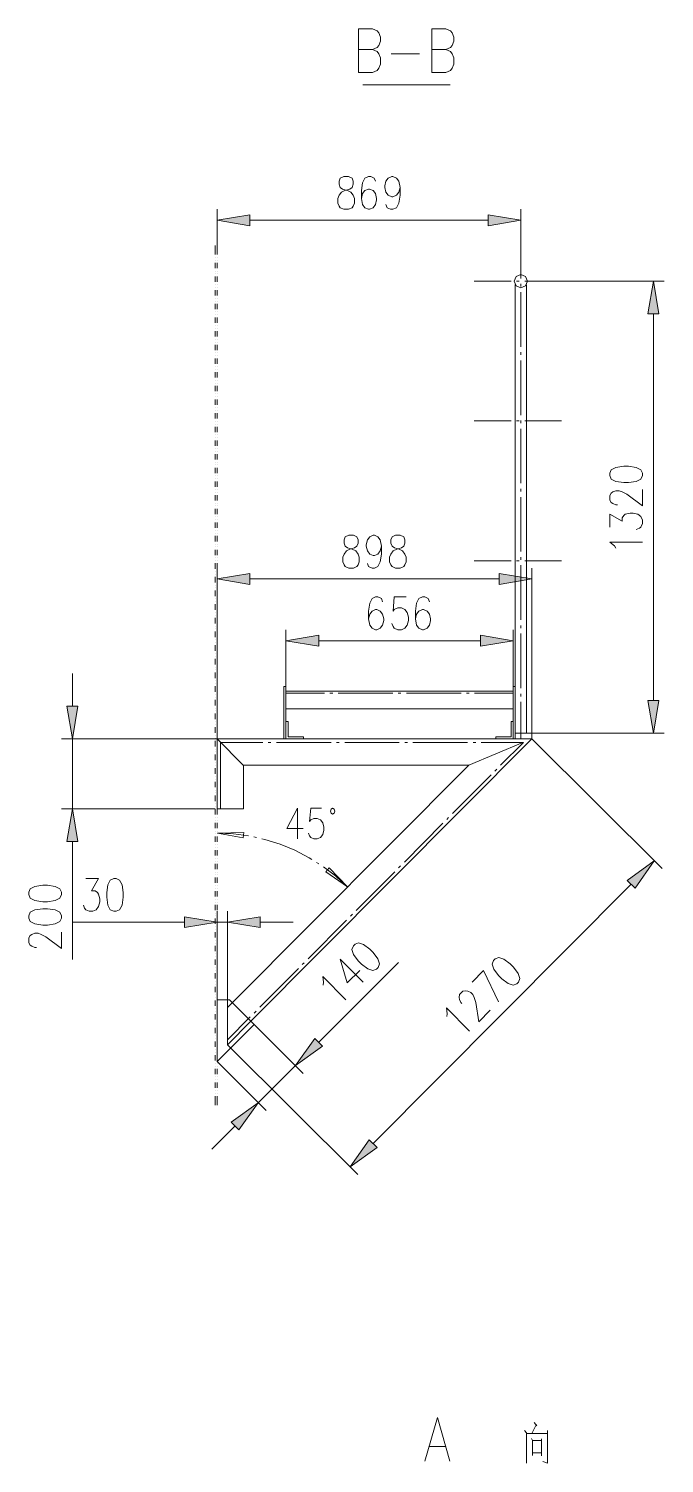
# Model space of a CAD drawing. Header units: millimetres. Extents: x 0 to 829, y 0 to 586.
# Drawn here: x 382 to 439.4, y 290.3 to 419.7 of the extents above; entities that cross this region are included whole.
import ezdxf

# ---------------------------------------------------------------- set-up
doc = ezdxf.new("R2010")
doc.units = ezdxf.units.MM

msp = doc.modelspace()

# ---------------------------------------------------------------- hatches: boundary and pattern name
h = msp.add_hatch(color=0)
h.dxf.hatch_style = 2
h.paths.add_polyline_path([(401.98675, 402.925139), (399.026944, 402.43125), (401.98675, 401.937361)])
h = msp.add_hatch(color=0)
h.dxf.hatch_style = 2
h.paths.add_polyline_path([(423.485028, 402.925139), (426.444833, 402.43125), (423.485028, 401.937361)])
h = msp.add_hatch(color=0)
h.dxf.hatch_style = 2
h.paths.add_polyline_path([(437.917167, 393.978694), (438.407528, 396.9385), (438.901417, 393.978694)])
h = msp.add_hatch(color=0)
h.dxf.hatch_style = 2
h.paths.add_polyline_path([(401.983222, 370.55425), (399.026944, 370.060361), (401.983222, 369.566472)])
h = msp.add_hatch(color=0)
h.dxf.hatch_style = 2
h.paths.add_polyline_path([(424.472806, 370.55425), (427.429083, 370.060361), (424.472806, 369.566472)])
h = msp.add_hatch(color=0)
h.dxf.hatch_style = 2
h.paths.add_polyline_path([(408.202694, 364.987417), (405.242889, 364.493528), (408.202694, 363.999639)])
h = msp.add_hatch(color=0)
h.dxf.hatch_style = 2
h.paths.add_polyline_path([(422.793583, 364.987417), (425.749861, 364.493528), (422.793583, 363.999639)])
h = msp.add_hatch(color=0)
h.dxf.hatch_style = 2
h.paths.add_polyline_path([(385.466167, 358.588028), (385.960056, 355.63175), (386.453944, 358.588028)])
h = msp.add_hatch(color=0)
h.dxf.hatch_style = 2
h.paths.add_polyline_path([(437.917167, 359.103083), (438.407528, 356.143278), (438.901417, 359.103083)])
h = msp.add_hatch(color=0)
h.dxf.hatch_style = 2
h.paths.add_polyline_path([(385.466167, 346.367806), (385.960056, 349.327611), (386.453944, 346.367806)])
h = msp.add_hatch(color=0)
h.dxf.hatch_style = 2
h.paths.add_polyline_path([(436.0545, 342.871778), (438.492194, 344.621556), (436.753, 342.176806)])
h = msp.add_hatch(color=0)
h.dxf.hatch_style = 2
h.paths.add_polyline_path([(396.070667, 339.590944), (399.026944, 339.097056), (396.070667, 338.603167)])
h = msp.add_hatch(color=0)
h.dxf.hatch_style = 2
h.paths.add_polyline_path([(402.925139, 339.590944), (399.965333, 339.097056), (402.925139, 338.603167)])
h = msp.add_hatch(color=0)
h.dxf.hatch_style = 2
h.paths.add_polyline_path([(407.839333, 328.594861), (406.093083, 326.157167), (408.534306, 327.899889)])
h = msp.add_hatch(color=0)
h.dxf.hatch_style = 2
h.paths.add_polyline_path([(400.304, 321.066583), (402.741694, 322.809306), (400.998972, 320.368083)])
h = msp.add_hatch(color=0)
h.dxf.hatch_style = 2
h.paths.add_polyline_path([(412.764111, 319.475556), (411.028444, 317.034333), (413.462611, 318.780583)])

# ---------------------------------------------------------------- linework, layer by layer
at = {"color": 0, "lineweight": 0}
for points in [[(411.793972, 415.76625), (411.793972, 419.710306), (413.060444, 419.710306), (413.483778, 419.523333), (413.624889, 419.332833), (413.766, 418.958889), (413.766, 418.581417), (413.624889, 418.207472), (413.483778, 418.0205), (413.060444, 417.833528)], [(418.412083, 415.76625), (418.412083, 419.710306), (419.678556, 419.710306), (420.101889, 419.523333), (420.243, 419.332833), (420.384111, 418.958889), (420.384111, 418.581417), (420.243, 418.207472), (420.101889, 418.0205), (419.678556, 417.833528)], [(411.793972, 417.833528), (413.060444, 417.833528), (413.483778, 417.643028), (413.624889, 417.456056), (413.766, 417.082111), (413.766, 416.517667), (413.624889, 416.140194), (413.483778, 415.953222), (413.060444, 415.76625), (411.793972, 415.76625)], [(414.75025, 417.456056), (417.286722, 417.456056)], [(418.412083, 417.833528), (419.678556, 417.833528), (420.101889, 417.643028), (420.243, 417.456056), (420.384111, 417.082111), (420.384111, 416.517667), (420.243, 416.140194), (420.101889, 415.953222), (419.678556, 415.76625), (418.412083, 415.76625)], [(420.077194, 414.644417), (412.189083, 414.644417)], [(413.317972, 405.951972), (413.212139, 406.234194), (412.894639, 406.375306), (412.682972, 406.375306), (412.365472, 406.234194), (412.153806, 405.810861), (412.047972, 405.105306), (412.047972, 404.403278), (412.153806, 403.838833), (412.365472, 403.556611), (412.682972, 403.4155), (412.788806, 403.4155), (413.106306, 403.556611), (413.317972, 403.838833), (413.423806, 404.262167), (413.423806, 404.403278), (413.317972, 404.826611), (413.106306, 405.105306), (412.788806, 405.246417), (412.682972, 405.246417), (412.365472, 405.105306), (412.153806, 404.826611), (412.047972, 404.403278)], [(415.536944, 405.387528), (415.431111, 404.967722), (415.219444, 404.6855), (414.901944, 404.544389), (414.796111, 404.544389), (414.478611, 404.6855), (414.266944, 404.967722), (414.161111, 405.387528), (414.161111, 405.528639), (414.266944, 405.951972), (414.478611, 406.234194), (414.796111, 406.375306), (414.901944, 406.375306), (415.219444, 406.234194), (415.431111, 405.951972), (415.536944, 405.387528), (415.536944, 404.6855), (415.431111, 403.979944), (415.219444, 403.556611), (414.901944, 403.4155), (414.690278, 403.4155), (414.372778, 403.556611), (414.266944, 403.838833)], [(399.026944, 400.141722), (399.026944, 403.4155)], [(426.444833, 397.534694), (426.444833, 403.4155)], [(423.485028, 402.43125), (401.98675, 402.43125)], [(398.839972, 400.141722), (398.839972, 399.326806)], [(399.026944, 400.141722), (399.026944, 399.326806)], [(426.444833, 400.519194), (426.444833, 397.178389)], [(398.839972, 399.079861), (398.857611, 399.079861)], [(398.839972, 398.832917), (398.857611, 398.832917)], [(399.026944, 399.079861), (399.044583, 399.079861)], [(399.026944, 398.832917), (399.044583, 398.832917)], [(398.839972, 398.585972), (398.839972, 398.095611)], [(398.839972, 397.848667), (398.857611, 397.848667)], [(398.839972, 397.601722), (398.857611, 397.601722)], [(399.026944, 398.585972), (399.026944, 398.095611)], [(399.026944, 397.848667), (399.044583, 397.848667)], [(399.026944, 397.601722), (399.044583, 397.601722)], [(398.839972, 397.354778), (398.839972, 396.860889)], [(398.839972, 396.613944), (398.857611, 396.613944)], [(398.839972, 396.370528), (398.857611, 396.370528)], [(398.839972, 396.123583), (398.839972, 395.629694)], [(399.026944, 397.354778), (399.026944, 396.860889)], [(399.026944, 396.613944), (399.044583, 396.613944)], [(399.026944, 396.370528), (399.044583, 396.370528)], [(399.026944, 396.123583), (399.026944, 395.629694)], [(422.239722, 396.9385), (425.562889, 396.9385)], [(425.940361, 396.621), (425.940361, 355.63175)], [(426.056778, 396.9385), (426.300194, 396.9385)], [(426.444833, 396.6845), (426.444833, 396.437556)], [(426.794083, 396.9385), (430.11725, 396.9385)], [(426.949306, 396.599833), (426.949306, 356.143278)], [(427.048083, 396.9385), (439.395306, 396.9385)], [(398.839972, 395.38275), (398.857611, 395.38275)], [(398.839972, 395.135806), (398.857611, 395.135806)], [(398.839972, 394.888861), (398.839972, 394.3985)], [(399.026944, 395.38275), (399.044583, 395.38275)], [(399.026944, 395.135806), (399.044583, 395.135806)], [(399.026944, 394.888861), (399.026944, 394.3985)], [(426.444833, 395.943667), (426.444833, 391.015361)], [(398.839972, 394.151556), (398.857611, 394.151556)], [(398.839972, 393.904611), (398.857611, 393.904611)], [(398.839972, 393.657667), (398.839972, 393.163778)], [(399.026944, 394.151556), (399.044583, 394.151556)], [(399.026944, 393.904611), (399.044583, 393.904611)], [(399.026944, 393.657667), (399.026944, 393.163778)], [(438.407528, 393.978694), (438.407528, 359.103083)], [(398.839972, 392.916833), (398.857611, 392.916833)], [(398.839972, 392.673417), (398.857611, 392.673417)], [(398.839972, 392.426472), (398.839972, 391.932583)], [(399.026944, 392.916833), (399.044583, 392.916833)], [(399.026944, 392.673417), (399.044583, 392.673417)], [(399.026944, 392.426472), (399.026944, 391.932583)], [(398.839972, 391.685639), (398.857611, 391.685639)], [(398.839972, 391.438694), (398.857611, 391.438694)], [(398.839972, 391.19175), (398.839972, 390.701389)], [(399.026944, 391.685639), (399.044583, 391.685639)], [(399.026944, 391.438694), (399.044583, 391.438694)], [(399.026944, 391.19175), (399.026944, 390.701389)], [(398.839972, 390.454444), (398.857611, 390.454444)], [(398.839972, 390.2075), (398.857611, 390.2075)], [(398.839972, 389.960556), (398.839972, 389.466667)], [(399.026944, 390.454444), (399.044583, 390.454444)], [(399.026944, 390.2075), (399.044583, 390.2075)], [(399.026944, 389.960556), (399.026944, 389.466667)], [(426.444833, 390.521472), (426.444833, 390.278056)], [(426.444833, 389.784167), (426.444833, 384.852333)], [(398.839972, 389.219722), (398.857611, 389.219722)], [(398.839972, 388.976306), (398.857611, 388.976306)], [(398.839972, 388.729361), (398.839972, 388.235472)], [(399.026944, 389.219722), (399.044583, 389.219722)], [(399.026944, 388.976306), (399.044583, 388.976306)], [(399.026944, 388.729361), (399.026944, 388.235472)], [(398.839972, 387.988528), (398.857611, 387.988528)], [(398.839972, 387.741583), (398.857611, 387.741583)], [(398.839972, 387.494639), (398.839972, 387.004278)], [(399.026944, 387.988528), (399.044583, 387.988528)], [(399.026944, 387.741583), (399.044583, 387.741583)], [(399.026944, 387.494639), (399.026944, 387.004278)], [(398.839972, 386.757333), (398.857611, 386.757333)], [(398.839972, 386.510389), (398.857611, 386.510389)], [(398.839972, 386.263444), (398.839972, 385.769556)], [(399.026944, 386.757333), (399.044583, 386.757333)], [(399.026944, 386.510389), (399.044583, 386.510389)], [(399.026944, 386.263444), (399.026944, 385.769556)], [(398.839972, 385.522611), (398.857611, 385.522611)], [(398.839972, 385.275667), (398.857611, 385.275667)], [(398.839972, 385.03225), (398.839972, 384.538361)], [(399.026944, 385.522611), (399.044583, 385.522611)], [(399.026944, 385.275667), (399.044583, 385.275667)], [(399.026944, 385.03225), (399.026944, 384.538361)], [(398.839972, 384.291417), (398.857611, 384.291417)], [(398.839972, 384.044472), (398.857611, 384.044472)], [(398.839972, 383.797528), (398.839972, 383.307167)], [(399.026944, 384.291417), (399.044583, 384.291417)], [(399.026944, 384.044472), (399.044583, 384.044472)], [(399.026944, 383.797528), (399.026944, 383.307167)], [(422.239722, 384.316111), (425.562889, 384.316111)], [(426.056778, 384.316111), (426.300194, 384.316111)], [(426.444833, 384.361972), (426.444833, 384.115028)], [(426.444833, 383.621139), (426.444833, 378.692833)], [(426.794083, 384.316111), (430.11725, 384.316111)], [(398.839972, 383.060222), (398.857611, 383.060222)], [(398.839972, 382.813278), (398.857611, 382.813278)], [(398.839972, 382.566333), (398.839972, 382.072444)], [(399.026944, 383.060222), (399.044583, 383.060222)], [(399.026944, 382.813278), (399.044583, 382.813278)], [(399.026944, 382.566333), (399.026944, 382.072444)], [(398.839972, 381.8255), (398.857611, 381.8255)], [(398.839972, 381.578556), (398.857611, 381.578556)], [(398.839972, 381.335139), (398.839972, 380.84125)], [(398.839972, 380.594306), (398.857611, 380.594306)], [(399.026944, 381.8255), (399.044583, 381.8255)], [(399.026944, 381.578556), (399.044583, 381.578556)], [(399.026944, 381.335139), (399.026944, 380.84125)], [(399.026944, 380.594306), (399.044583, 380.594306)], [(398.839972, 380.347361), (398.857611, 380.347361)], [(398.839972, 380.100417), (398.839972, 379.610056)], [(398.839972, 379.363111), (398.857611, 379.363111)], [(399.026944, 380.347361), (399.044583, 380.347361)], [(399.026944, 380.100417), (399.026944, 379.610056)], [(399.026944, 379.363111), (399.044583, 379.363111)], [(398.839972, 379.116167), (398.857611, 379.116167)], [(398.839972, 378.869222), (398.839972, 378.375333)], [(398.839972, 378.128389), (398.857611, 378.128389)], [(399.026944, 379.116167), (399.044583, 379.116167)], [(399.026944, 378.869222), (399.026944, 378.375333)], [(399.026944, 378.128389), (399.044583, 378.128389)], [(426.444833, 378.198944), (426.444833, 377.952)], [(435.169028, 376.752556), (435.027917, 376.752556), (434.745694, 376.858389), (434.608111, 376.964222), (434.467, 377.175889), (434.467, 377.595694), (434.608111, 377.807361), (434.745694, 377.913194), (435.027917, 378.019028), (435.310139, 378.019028), (435.592361, 377.913194), (436.015694, 377.701528), (437.423278, 376.646722), (437.423278, 378.124861)], [(398.839972, 377.881444), (398.857611, 377.881444)], [(398.839972, 377.638028), (398.839972, 377.144139)], [(398.839972, 376.897194), (398.857611, 376.897194)], [(399.026944, 377.881444), (399.044583, 377.881444)], [(399.026944, 377.638028), (399.026944, 377.144139)], [(399.026944, 376.897194), (399.044583, 376.897194)], [(426.444833, 377.458111), (426.444833, 372.529806)], [(398.839972, 376.65025), (398.857611, 376.65025)], [(398.839972, 376.403306), (398.839972, 375.912944)], [(398.839972, 375.666), (398.857611, 375.666)], [(398.839972, 375.419056), (398.857611, 375.419056)], [(399.026944, 376.65025), (399.044583, 376.65025)], [(399.026944, 376.403306), (399.026944, 375.912944)], [(399.026944, 375.666), (399.044583, 375.666)], [(399.026944, 375.419056), (399.044583, 375.419056)], [(434.467, 374.74525), (434.467, 375.905889), (435.592361, 375.274417), (435.592361, 375.588389), (435.733472, 375.800056), (435.874583, 375.905889), (436.297917, 376.011722), (436.576611, 376.011722), (436.999944, 375.905889), (437.282167, 375.694222), (437.423278, 375.38025), (437.423278, 375.06275), (437.282167, 374.74525), (437.141056, 374.639417), (436.858833, 374.533583)], [(398.839972, 375.172111), (398.839972, 374.678222)], [(398.839972, 374.431278), (398.857611, 374.431278)], [(398.839972, 374.184333), (398.857611, 374.184333)], [(399.026944, 375.172111), (399.026944, 374.678222)], [(399.026944, 374.431278), (399.044583, 374.431278)], [(399.026944, 374.184333), (399.044583, 374.184333)], [(398.839972, 373.940917), (398.839972, 373.447028)], [(398.839972, 373.200083), (398.857611, 373.200083)], [(398.839972, 372.953139), (398.857611, 372.953139)], [(399.026944, 373.940917), (399.026944, 373.447028)], [(399.026944, 373.200083), (399.044583, 373.200083)], [(399.026944, 372.953139), (399.044583, 372.953139)], [(413.86125, 373.020167), (413.755417, 372.596833), (413.54375, 372.314611), (413.229778, 372.1735), (413.123944, 372.1735), (412.806444, 372.314611), (412.594778, 372.596833), (412.488944, 373.020167), (412.488944, 373.15775), (412.594778, 373.581083), (412.806444, 373.863306), (413.123944, 374.004417), (413.229778, 374.004417), (413.54375, 373.863306), (413.755417, 373.581083), (413.86125, 373.020167), (413.86125, 372.314611), (413.755417, 371.609056), (413.54375, 371.18925), (413.229778, 371.048139), (413.018111, 371.048139), (412.700611, 371.18925), (412.594778, 371.467944)], [(435.027917, 372.843778), (434.886806, 373.055444), (434.467, 373.372944), (437.423278, 373.372944)], [(398.839972, 372.706194), (398.839972, 372.215833)], [(398.839972, 371.968889), (398.857611, 371.968889)], [(398.839972, 371.721944), (398.857611, 371.721944)], [(399.026944, 372.706194), (399.026944, 372.215833)], [(399.026944, 371.968889), (399.044583, 371.968889)], [(399.026944, 371.721944), (399.044583, 371.721944)], [(422.239722, 371.69725), (425.562889, 371.69725)], [(426.056778, 371.69725), (426.300194, 371.69725)], [(426.444833, 372.035917), (426.444833, 371.788972)], [(426.794083, 371.69725), (430.11725, 371.69725)], [(398.839972, 371.475), (398.839972, 370.981111)], [(398.839972, 370.734167), (398.857611, 370.734167)], [(398.839972, 370.487222), (398.857611, 370.487222)], [(398.839972, 370.243806), (398.839972, 369.749917)], [(399.026944, 371.475), (399.026944, 370.981111)], [(399.026944, 355.63175), (399.026944, 371.048139)], [(399.026944, 370.734167), (399.044583, 370.734167)], [(399.026944, 370.487222), (399.044583, 370.487222)], [(399.026944, 370.243806), (399.026944, 369.749917)], [(426.444833, 371.298611), (426.444833, 366.366778)], [(427.429083, 355.63175), (427.429083, 371.048139)], [(398.839972, 369.502972), (398.857611, 369.502972)], [(398.839972, 369.256028), (398.857611, 369.256028)], [(398.839972, 369.009083), (398.839972, 368.515194)], [(399.026944, 369.502972), (399.044583, 369.502972)], [(399.026944, 369.256028), (399.044583, 369.256028)], [(399.026944, 369.009083), (399.026944, 368.515194)], [(401.983222, 370.060361), (424.472806, 370.060361)], [(398.839972, 368.271778), (398.857611, 368.271778)], [(398.839972, 368.024833), (398.857611, 368.024833)], [(398.839972, 367.777889), (398.839972, 367.284)], [(399.026944, 368.271778), (399.044583, 368.271778)], [(399.026944, 368.024833), (399.044583, 368.024833)], [(399.026944, 367.777889), (399.026944, 367.284)], [(413.963556, 368.01425), (413.857722, 368.296472), (413.54375, 368.437583), (413.332083, 368.437583), (413.014583, 368.296472), (412.802917, 367.873139), (412.697083, 367.171111), (412.697083, 366.465556), (412.802917, 365.901111), (413.014583, 365.618889), (413.332083, 365.481306), (413.437917, 365.481306), (413.755417, 365.618889), (413.963556, 365.901111), (414.069389, 366.324444), (414.069389, 366.465556), (413.963556, 366.888889), (413.755417, 367.171111), (413.437917, 367.312222), (413.332083, 367.312222), (413.014583, 367.171111), (412.802917, 366.888889), (412.697083, 366.465556)], [(416.076694, 368.437583), (415.021889, 368.437583), (414.916056, 367.171111), (415.021889, 367.312222), (415.339389, 367.449806), (415.656889, 367.449806), (415.970861, 367.312222), (416.182528, 367.03), (416.288361, 366.606667), (416.288361, 366.324444), (416.182528, 365.901111), (415.970861, 365.618889), (415.656889, 365.481306), (415.339389, 365.481306), (415.021889, 365.618889), (414.916056, 365.76), (414.810222, 366.042222)], [(418.189833, 368.01425), (418.084, 368.296472), (417.7665, 368.437583), (417.554833, 368.437583), (417.240861, 368.296472), (417.029194, 367.873139), (416.923361, 367.171111), (416.923361, 366.465556), (417.029194, 365.901111), (417.240861, 365.618889), (417.554833, 365.481306), (417.660667, 365.481306), (417.978167, 365.618889), (418.189833, 365.901111), (418.295667, 366.324444), (418.295667, 366.465556), (418.189833, 366.888889), (417.978167, 367.171111), (417.660667, 367.312222), (417.554833, 367.312222), (417.240861, 367.171111), (417.029194, 366.888889), (416.923361, 366.465556)], [(398.839972, 367.037056), (398.857611, 367.037056)], [(398.839972, 366.790111), (398.857611, 366.790111)], [(398.839972, 366.546694), (398.839972, 366.052806)], [(399.026944, 367.037056), (399.044583, 367.037056)], [(399.026944, 366.790111), (399.044583, 366.790111)], [(399.026944, 366.546694), (399.026944, 366.052806)], [(398.839972, 365.805861), (398.857611, 365.805861)], [(398.839972, 365.558917), (398.857611, 365.558917)], [(398.839972, 365.311972), (398.839972, 364.818083)], [(399.026944, 365.805861), (399.044583, 365.805861)], [(399.026944, 365.558917), (399.044583, 365.558917)], [(399.026944, 365.311972), (399.026944, 364.818083)], [(405.242889, 360.366028), (405.242889, 365.481306)], [(425.749861, 360.366028), (425.749861, 365.481306)], [(426.444833, 365.876417), (426.444833, 365.629472)], [(426.444833, 365.135583), (426.444833, 360.207278)], [(398.839972, 364.574667), (398.857611, 364.574667)], [(398.839972, 364.327722), (398.857611, 364.327722)], [(398.839972, 364.080778), (398.839972, 363.586889)], [(399.026944, 364.574667), (399.044583, 364.574667)], [(399.026944, 364.327722), (399.044583, 364.327722)], [(399.026944, 364.080778), (399.026944, 363.586889)], [(408.202694, 364.493528), (422.793583, 364.493528)], [(398.839972, 363.339944), (398.857611, 363.339944)], [(398.839972, 363.093), (398.857611, 363.093)], [(398.839972, 362.849583), (398.839972, 362.355694)], [(399.026944, 363.339944), (399.044583, 363.339944)], [(399.026944, 363.093), (399.044583, 363.093)], [(399.026944, 362.849583), (399.026944, 362.355694)], [(385.960056, 358.588028), (385.960056, 361.547833)], [(398.839972, 362.10875), (398.857611, 362.10875)], [(398.839972, 361.861806), (398.857611, 361.861806)], [(398.839972, 361.614861), (398.839972, 361.120972)], [(399.026944, 362.10875), (399.044583, 362.10875)], [(399.026944, 361.861806), (399.044583, 361.861806)], [(399.026944, 361.614861), (399.026944, 361.120972)], [(398.839972, 360.877556), (398.857611, 360.877556)], [(398.839972, 360.630611), (398.857611, 360.630611)], [(398.839972, 360.383667), (398.839972, 359.889778)], [(399.026944, 360.877556), (399.044583, 360.877556)], [(399.026944, 360.630611), (399.044583, 360.630611)], [(399.026944, 360.383667), (399.026944, 359.889778)], [(405.052389, 360.366028), (405.052389, 355.63175)], [(405.052389, 360.366028), (405.242889, 360.366028)], [(405.242889, 360.366028), (405.242889, 355.63175)], [(405.242889, 359.935639), (425.749861, 359.935639)], [(425.749861, 360.366028), (425.749861, 355.63175)], [(425.749861, 360.366028), (425.940361, 360.366028)], [(398.839972, 359.642833), (398.857611, 359.642833)], [(398.839972, 359.395889), (398.857611, 359.395889)], [(398.839972, 359.152472), (398.839972, 358.658583)], [(399.026944, 359.642833), (399.044583, 359.642833)], [(399.026944, 359.395889), (399.044583, 359.395889)], [(399.026944, 359.152472), (399.026944, 358.658583)], [(405.242889, 359.745139), (408.71775, 359.745139)], [(409.211639, 359.745139), (409.458583, 359.745139)], [(409.952472, 359.745139), (414.880778, 359.745139)], [(415.374667, 359.745139), (415.621611, 359.745139)], [(416.111972, 359.745139), (421.043806, 359.745139)], [(421.534167, 359.745139), (421.781111, 359.745139)], [(422.275, 359.745139), (425.749861, 359.745139)], [(426.444833, 359.713389), (426.444833, 359.466444)], [(426.444833, 358.972556), (426.444833, 355.63175)], [(398.839972, 358.411639), (398.857611, 358.411639)], [(398.839972, 358.164694), (398.857611, 358.164694)], [(398.839972, 357.91775), (398.839972, 357.423861)], [(399.026944, 358.411639), (399.044583, 358.411639)], [(399.026944, 358.164694), (399.044583, 358.164694)], [(399.026944, 357.91775), (399.026944, 357.423861)], [(405.242889, 358.358722), (425.749861, 358.358722)], [(398.839972, 357.180444), (398.857611, 357.180444)], [(398.839972, 356.9335), (398.857611, 356.9335)], [(398.839972, 356.686556), (398.839972, 356.192667)], [(398.839972, 355.945722), (398.857611, 355.945722)], [(399.026944, 357.180444), (399.044583, 357.180444)], [(399.026944, 356.9335), (399.044583, 356.9335)], [(399.026944, 356.686556), (399.026944, 356.192667)], [(399.026944, 355.945722), (399.044583, 355.945722)], [(405.242889, 357.208667), (405.433389, 357.208667)], [(405.433389, 357.208667), (405.433389, 355.82225)], [(425.559361, 357.208667), (425.559361, 355.82225)], [(425.559361, 357.208667), (425.749861, 357.208667)], [(426.949306, 356.143278), (425.940361, 356.143278)], [(426.949306, 356.143278), (439.395306, 356.143278)], [(399.026944, 355.63175), (384.972278, 355.63175)], [(385.960056, 355.63175), (385.960056, 349.327611)], [(398.839972, 355.698778), (398.857611, 355.698778)], [(398.839972, 355.451833), (398.839972, 354.961472)], [(398.839972, 354.714528), (398.857611, 354.714528)], [(399.026944, 355.698778), (399.044583, 355.698778)], [(399.026944, 355.63175), (427.429083, 355.63175)], [(399.026944, 355.63175), (401.3835, 353.275194)], [(399.026944, 355.63175), (399.026944, 349.331139)], [(399.026944, 355.451833), (399.026944, 354.961472)], [(399.026944, 354.714528), (399.044583, 354.714528)], [(399.344444, 355.317778), (403.147389, 355.317778)], [(399.344444, 355.317778), (399.344444, 349.327611)], [(427.429083, 355.63175), (402.082, 330.171778)], [(403.641278, 355.317778), (403.888222, 355.317778)], [(404.382111, 355.317778), (409.310417, 355.317778)], [(405.433389, 355.82225), (406.819806, 355.82225)], [(406.819806, 355.82225), (406.819806, 355.63175)], [(409.804306, 355.317778), (410.047722, 355.317778)], [(410.541611, 355.317778), (415.473444, 355.317778)], [(415.963806, 355.317778), (416.21075, 355.317778)], [(416.704639, 355.317778), (421.632944, 355.317778)], [(426.628278, 355.307194), (421.73525, 353.254028)], [(422.126833, 355.317778), (422.373778, 355.317778)], [(422.867667, 355.317778), (426.670611, 355.317778)], [(424.172944, 355.82225), (425.559361, 355.82225)], [(424.172944, 355.82225), (424.172944, 355.63175)], [(426.670611, 355.317778), (424.620972, 353.257556)], [(427.429083, 355.63175), (439.190694, 343.926583)], [(398.839972, 354.467583), (398.857611, 354.467583)], [(398.839972, 354.220639), (398.839972, 353.72675)], [(398.839972, 353.483333), (398.857611, 353.483333)], [(399.026944, 354.467583), (399.044583, 354.467583)], [(399.026944, 354.220639), (399.026944, 353.72675)], [(399.026944, 353.483333), (399.044583, 353.483333)], [(398.839972, 353.236389), (398.857611, 353.236389)], [(398.839972, 352.989444), (398.839972, 352.495556)], [(398.839972, 352.248611), (398.857611, 352.248611)], [(399.026944, 353.236389), (399.044583, 353.236389)], [(399.026944, 352.989444), (399.026944, 352.495556)], [(399.026944, 352.248611), (399.044583, 352.248611)], [(421.73525, 353.264611), (400.409833, 331.843944)], [(401.394083, 353.264611), (421.73525, 353.264611)], [(401.394083, 353.264611), (401.394083, 349.327611)], [(423.753139, 352.386194), (420.27475, 348.890167)], [(424.27525, 352.908306), (424.098861, 352.735444)], [(398.839972, 352.001667), (398.857611, 352.001667)], [(398.839972, 351.754722), (398.839972, 351.264361)], [(398.839972, 351.017417), (398.857611, 351.017417)], [(398.839972, 350.770472), (398.857611, 350.770472)], [(399.026944, 352.001667), (399.044583, 352.001667)], [(399.026944, 351.754722), (399.026944, 351.264361)], [(399.026944, 351.017417), (399.044583, 351.017417)], [(399.026944, 350.770472), (399.044583, 350.770472)], [(398.839972, 350.523528), (398.839972, 350.029639)], [(398.839972, 349.786222), (398.857611, 349.786222)], [(398.839972, 349.539278), (398.857611, 349.539278)], [(399.026944, 350.523528), (399.026944, 350.029639)], [(399.026944, 349.786222), (399.044583, 349.786222)], [(399.026944, 349.539278), (399.044583, 349.539278)], [(398.839972, 349.327611), (384.972278, 349.327611)], [(398.839972, 349.292333), (398.839972, 348.798444)], [(398.839972, 348.5515), (398.857611, 348.5515)], [(398.839972, 348.304556), (398.857611, 348.304556)], [(399.026944, 349.327611), (401.394083, 349.327611)], [(399.026944, 349.292333), (399.026944, 348.798444)], [(399.026944, 348.5515), (399.044583, 348.5515)], [(399.026944, 348.304556), (399.044583, 348.304556)], [(406.290639, 349.373472), (405.306389, 347.5355), (406.784528, 347.5355)], [(406.290639, 349.373472), (406.290639, 346.61475)], [(408.460222, 349.373472), (407.475972, 349.373472), (407.377194, 348.191667), (407.475972, 348.322194), (407.768778, 348.45625), (408.065111, 348.45625), (408.361444, 348.322194), (408.559, 348.061139), (408.657778, 347.666028), (408.657778, 347.404972), (408.559, 347.009861), (408.361444, 346.745278), (408.065111, 346.61475), (407.768778, 346.61475), (407.475972, 346.745278), (407.377194, 346.875806), (407.278417, 347.140389)], [(419.9255, 348.540917), (419.752639, 348.368056)], [(398.839972, 348.057611), (398.839972, 347.56725)], [(398.839972, 347.320306), (398.857611, 347.320306)], [(398.839972, 347.073361), (398.857611, 347.073361)], [(399.026944, 348.057611), (399.026944, 347.56725)], [(399.026944, 347.320306), (399.044583, 347.320306)], [(399.026944, 347.073361), (399.044583, 347.073361)], [(399.048111, 347.136861), (401.425833, 347.18625)], [(401.390556, 346.713528), (399.048111, 347.136861)], [(401.845639, 346.893444), (400.501556, 347.069833), (399.058694, 347.136861)], [(401.425833, 347.18625), (401.390556, 346.713528)], [(419.403389, 348.018806), (415.928528, 344.522778)], [(385.960056, 346.367806), (385.960056, 335.735083)], [(398.839972, 346.826417), (398.839972, 346.332528)], [(398.839972, 346.089111), (398.857611, 346.089111)], [(398.839972, 345.842167), (398.857611, 345.842167)], [(398.839972, 345.595222), (398.839972, 345.101333)], [(399.026944, 346.826417), (399.026944, 346.332528)], [(399.026944, 346.089111), (399.044583, 346.089111)], [(399.026944, 345.842167), (399.044583, 345.842167)], [(399.026944, 345.595222), (399.026944, 345.101333)], [(402.568833, 346.74175), (402.328944, 346.794667)], [(407.588861, 344.759139), (407.338389, 344.917889), (406.054278, 345.584639), (404.720778, 346.134972), (403.344944, 346.568889), (403.052139, 346.632389)], [(398.839972, 344.854389), (398.857611, 344.854389)], [(398.839972, 344.607444), (398.857611, 344.607444)], [(398.839972, 344.3605), (398.839972, 343.870139)], [(399.026944, 344.854389), (399.044583, 344.854389)], [(399.026944, 344.607444), (399.044583, 344.607444)], [(399.026944, 344.3605), (399.026944, 343.870139)], [(408.213278, 344.364028), (408.005139, 344.494556)], [(387.166556, 343.041111), (388.327194, 343.041111), (387.692194, 341.912222), (388.009694, 341.912222), (388.221361, 341.771111), (388.327194, 341.63), (388.433028, 341.210194), (388.433028, 340.927972), (388.327194, 340.504639), (388.115528, 340.222417), (387.798028, 340.081306), (387.480528, 340.081306), (387.166556, 340.222417), (387.060722, 340.363528), (386.954889, 340.64575)], [(398.839972, 343.623194), (398.857611, 343.623194)], [(398.839972, 343.37625), (398.857611, 343.37625)], [(398.839972, 343.129306), (398.839972, 342.635417)], [(399.026944, 343.623194), (399.044583, 343.623194)], [(399.026944, 343.37625), (399.044583, 343.37625)], [(399.026944, 343.129306), (399.026944, 342.635417)], [(410.774444, 342.300278), (409.705528, 343.270417), (408.626028, 344.092389)], [(408.827111, 343.651417), (409.134028, 344.007722)], [(410.7815, 342.293222), (408.827111, 343.651417)], [(409.134028, 344.007722), (410.7815, 342.293222)], [(415.057167, 343.651417), (411.578778, 340.155389)], [(415.579278, 344.173528), (415.406417, 344.000667)], [(398.839972, 342.388472), (398.857611, 342.388472)], [(398.839972, 342.145056), (398.857611, 342.145056)], [(398.839972, 341.898111), (398.839972, 341.404222)], [(399.026944, 342.388472), (399.044583, 342.388472)], [(399.026944, 342.145056), (399.044583, 342.145056)], [(399.026944, 341.898111), (399.026944, 341.404222)], [(436.40375, 342.526056), (413.113361, 319.129833)], [(398.839972, 341.157278), (398.857611, 341.157278)], [(398.839972, 340.910333), (398.857611, 340.910333)], [(398.839972, 340.663389), (398.839972, 340.173028)], [(399.026944, 341.157278), (399.044583, 341.157278)], [(399.026944, 340.910333), (399.044583, 340.910333)], [(399.026944, 340.663389), (399.026944, 340.173028)], [(398.839972, 339.926083), (398.857611, 339.926083)], [(398.839972, 339.679139), (398.857611, 339.679139)], [(398.839972, 339.432194), (398.839972, 338.938306)], [(399.026944, 332.097944), (399.026944, 340.081306)], [(399.026944, 339.926083), (399.044583, 339.926083)], [(399.026944, 339.679139), (399.044583, 339.679139)], [(399.026944, 339.432194), (399.026944, 338.938306)], [(399.965333, 331.399444), (399.965333, 340.081306)], [(410.710944, 339.284028), (407.232556, 335.791528)], [(411.233056, 339.806139), (411.056667, 339.633278)], [(382.721556, 336.825167), (382.580444, 336.825167), (382.298222, 336.931), (382.157111, 337.036833), (382.016, 337.2485), (382.016, 337.671833), (382.157111, 337.8835), (382.298222, 337.989333), (382.580444, 338.095167), (382.862667, 338.095167), (383.141361, 337.989333), (383.564694, 337.777667), (384.972278, 336.719333), (384.972278, 338.201)], [(396.070667, 339.097056), (385.967111, 339.097056)], [(398.839972, 338.691361), (398.857611, 338.691361)], [(398.839972, 338.447944), (398.857611, 338.447944)], [(398.839972, 338.201), (398.839972, 337.707111)], [(399.965333, 339.097056), (399.026944, 339.097056)], [(399.026944, 338.691361), (399.044583, 338.691361)], [(399.026944, 338.447944), (399.044583, 338.447944)], [(399.026944, 338.201), (399.026944, 337.707111)], [(402.925139, 339.097056), (405.881417, 339.097056)], [(398.839972, 337.460167), (398.857611, 337.460167)], [(398.839972, 337.213222), (398.857611, 337.213222)], [(398.839972, 336.966278), (398.839972, 336.475917)], [(399.026944, 337.460167), (399.044583, 337.460167)], [(399.026944, 337.213222), (399.044583, 337.213222)], [(399.026944, 336.966278), (399.026944, 336.475917)], [(398.839972, 336.228972), (398.857611, 336.228972)], [(398.839972, 335.982028), (398.857611, 335.982028)], [(398.839972, 335.735083), (398.839972, 335.241194)], [(399.026944, 336.228972), (399.044583, 336.228972)], [(399.026944, 335.982028), (399.044583, 335.982028)], [(399.026944, 335.735083), (399.026944, 335.241194)], [(406.883306, 335.442278), (406.710444, 335.265889)], [(408.185056, 328.249139), (415.409944, 335.466972)], [(410.132389, 335.766833), (410.777972, 333.625472), (411.899806, 334.743778)], [(410.132389, 335.766833), (412.220833, 333.674861)], [(398.839972, 334.99425), (398.857611, 334.99425)], [(398.839972, 334.750833), (398.857611, 334.750833)], [(398.839972, 334.503889), (398.839972, 334.01)], [(399.026944, 334.99425), (399.044583, 334.99425)], [(399.026944, 334.750833), (399.044583, 334.750833)], [(399.026944, 334.503889), (399.026944, 334.01)], [(406.361194, 334.916639), (402.886333, 331.424139)], [(408.587222, 333.427917), (408.636611, 333.674861), (408.562528, 334.196972), (410.650972, 332.105)], [(422.038639, 333.685444), (423.082861, 334.733194), (424.434, 331.896861)], [(398.839972, 333.763056), (398.857611, 333.763056)], [(398.839972, 333.516111), (398.857611, 333.516111)], [(398.839972, 333.269167), (398.839972, 332.778806)], [(399.026944, 333.763056), (399.044583, 333.763056)], [(399.026944, 333.516111), (399.044583, 333.516111)], [(399.026944, 333.269167), (399.026944, 332.778806)], [(421.121417, 331.766333), (421.022639, 331.865111), (420.895639, 332.13675), (420.870944, 332.313139), (420.920333, 332.560083), (421.220194, 332.859944), (421.467139, 332.909333), (421.643528, 332.884639), (421.915167, 332.761167), (422.11625, 332.563611), (422.239722, 332.288444), (422.391417, 331.843944), (422.645417, 330.101222), (423.686111, 331.148972)], [(398.839972, 332.531861), (398.857611, 332.531861)], [(398.839972, 332.284917), (398.857611, 332.284917)], [(398.839972, 332.037972), (398.839972, 331.544083)], [(399.019889, 332.097944), (399.019889, 326.509944)], [(399.026944, 332.531861), (399.044583, 332.531861)], [(399.026944, 332.284917), (399.044583, 332.284917)], [(400.152306, 332.097944), (399.026944, 332.097944)], [(399.026944, 332.037972), (399.026944, 331.544083)], [(400.409833, 331.843944), (399.965333, 331.399444)], [(399.965333, 331.399444), (399.965333, 328.044528)], [(402.378333, 329.875444), (400.152306, 332.097944)], [(419.756167, 330.591583), (419.805556, 330.842056), (419.727944, 331.364167), (421.823444, 329.275722)], [(398.839972, 331.297139), (398.857611, 331.297139)], [(398.839972, 331.053722), (398.857611, 331.053722)], [(398.839972, 330.806778), (398.839972, 330.312889)], [(398.839972, 330.065944), (398.857611, 330.065944)], [(399.026944, 331.297139), (399.044583, 331.297139)], [(399.026944, 331.053722), (399.044583, 331.053722)], [(399.026944, 330.806778), (399.026944, 330.312889)], [(399.026944, 330.065944), (399.044583, 330.065944)], [(402.014972, 330.54925), (399.965333, 328.492556)], [(402.082, 330.171778), (399.965333, 328.044528)], [(402.537083, 331.074889), (402.364222, 330.8985)], [(398.839972, 329.819), (398.857611, 329.819)], [(398.839972, 329.572056), (398.839972, 329.081694)], [(398.839972, 328.83475), (398.857611, 328.83475)], [(399.026944, 326.524056), (402.378333, 329.875444)], [(399.026944, 329.819), (399.044583, 329.819)], [(399.026944, 329.572056), (399.026944, 329.081694)], [(399.026944, 328.83475), (399.044583, 328.83475)], [(402.378333, 329.875444), (406.791583, 325.458667)], [(398.839972, 328.587806), (398.857611, 328.587806)], [(398.839972, 328.340861), (398.839972, 327.846972)], [(398.839972, 327.600028), (398.857611, 327.600028)], [(399.026944, 328.587806), (399.044583, 328.587806)], [(399.026944, 328.340861), (399.026944, 327.846972)], [(399.026944, 327.600028), (399.044583, 327.600028)], [(399.965333, 328.044528), (411.726944, 316.335833)], [(398.839972, 327.356611), (398.857611, 327.356611)], [(398.839972, 327.109667), (398.839972, 326.615778)], [(398.839972, 326.368833), (398.857611, 326.368833)], [(399.026944, 327.356611), (399.044583, 327.356611)], [(399.026944, 327.109667), (399.026944, 326.615778)], [(399.026944, 326.524056), (403.440194, 322.110806)], [(399.026944, 326.368833), (399.044583, 326.368833)], [(398.839972, 326.121889), (398.857611, 326.121889)], [(398.839972, 325.874944), (398.839972, 325.384583)], [(398.839972, 325.137639), (398.857611, 325.137639)], [(398.839972, 324.890694), (398.857611, 324.890694)], [(399.026944, 326.121889), (399.044583, 326.121889)], [(399.026944, 325.874944), (399.026944, 325.384583)], [(399.026944, 325.137639), (399.044583, 325.137639)], [(399.026944, 324.890694), (399.044583, 324.890694)], [(402.741694, 322.809306), (406.093083, 326.157167)], [(398.839972, 324.64375), (398.839972, 324.149861)], [(398.839972, 323.902917), (398.857611, 323.902917)], [(398.839972, 323.6595), (398.857611, 323.6595)], [(399.026944, 324.64375), (399.026944, 324.149861)], [(399.026944, 323.902917), (399.044583, 323.902917)], [(399.026944, 323.6595), (399.044583, 323.6595)], [(398.839972, 323.412556), (398.839972, 322.597639)], [(399.026944, 323.412556), (399.026944, 322.597639)], [(400.649722, 320.717333), (398.55775, 318.625361)], [(417.784139, 290.473694), (418.913028, 294.41775), (420.038389, 290.473694)], [(427.654861, 293.945028), (427.891222, 293.669861), (427.83125, 293.747472), (427.478472, 293.038389)], [(426.769389, 293.235944), (426.945778, 293.038389), (426.945778, 290.276139), (426.945778, 292.960778), (428.836667, 292.960778), (428.836667, 293.235944), (428.836667, 290.276139), (428.423917, 290.434889)], [(427.4185, 292.526861), (427.506694, 292.329306), (427.506694, 290.98875), (427.506694, 291.225111), (428.3075, 291.225111), (428.3075, 290.946417), (428.3075, 292.484528), (428.3075, 292.329306), (427.506694, 292.329306)], [(418.207472, 291.789556), (419.615056, 291.789556)]]:
    msp.add_lwpolyline(points, dxfattribs=at)
for points in [[(410.464, 406.375306), (410.1465, 406.234194), (410.044194, 405.951972), (410.044194, 405.66975), (410.1465, 405.387528), (410.358167, 405.246417), (410.7815, 405.105306), (411.099, 404.967722), (411.310667, 404.6855), (411.4165, 404.403278), (411.4165, 403.979944), (411.310667, 403.697722), (411.204833, 403.556611), (410.887333, 403.4155), (410.464, 403.4155), (410.1465, 403.556611), (410.044194, 403.697722), (409.938361, 403.979944), (409.938361, 404.403278), (410.044194, 404.6855), (410.252333, 404.967722), (410.569833, 405.105306), (410.993167, 405.246417), (411.204833, 405.387528), (411.310667, 405.66975), (411.310667, 405.951972), (411.204833, 406.234194), (410.887333, 406.375306)], [(401.98675, 402.925139), (399.026944, 402.43125), (401.98675, 401.937361)], [(423.485028, 402.925139), (426.444833, 402.43125), (423.485028, 401.937361)], [(425.852167, 396.934972), (426.025028, 397.358306), (426.448361, 397.534694), (426.875222, 397.358306), (427.048083, 396.934972), (426.875222, 396.508111), (426.448361, 396.33525), (426.025028, 396.508111)], [(437.917167, 393.978694), (438.407528, 396.9385), (438.901417, 393.978694)], [(434.467, 379.391333), (434.608111, 379.077361), (435.027917, 378.865694), (435.733472, 378.759861), (436.156806, 378.759861), (436.858833, 378.865694), (437.282167, 379.077361), (437.423278, 379.391333), (437.423278, 379.603), (437.282167, 379.9205), (436.858833, 380.132167), (436.156806, 380.238), (435.733472, 380.238), (435.027917, 380.132167), (434.608111, 379.9205), (434.467, 379.603)], [(410.904972, 374.004417), (410.587472, 373.863306), (410.481639, 373.581083), (410.481639, 373.298861), (410.587472, 373.020167), (410.799139, 372.879056), (411.222472, 372.737944), (411.536444, 372.596833), (411.748111, 372.314611), (411.853944, 372.032389), (411.853944, 371.609056), (411.748111, 371.326833), (411.642278, 371.18925), (411.328306, 371.048139), (410.904972, 371.048139), (410.587472, 371.18925), (410.481639, 371.326833), (410.375806, 371.609056), (410.375806, 372.032389), (410.481639, 372.314611), (410.693306, 372.596833), (411.010806, 372.737944), (411.434139, 372.879056), (411.642278, 373.020167), (411.748111, 373.298861), (411.748111, 373.581083), (411.642278, 373.863306), (411.328306, 374.004417)], [(415.13125, 374.004417), (414.81375, 373.863306), (414.707917, 373.581083), (414.707917, 373.298861), (414.81375, 373.020167), (415.025417, 372.879056), (415.445222, 372.737944), (415.762722, 372.596833), (415.974389, 372.314611), (416.080222, 372.032389), (416.080222, 371.609056), (415.974389, 371.326833), (415.868556, 371.18925), (415.551056, 371.048139), (415.13125, 371.048139), (414.81375, 371.18925), (414.707917, 371.326833), (414.602083, 371.609056), (414.602083, 372.032389), (414.707917, 372.314611), (414.919583, 372.596833), (415.237083, 372.737944), (415.656889, 372.879056), (415.868556, 373.020167), (415.974389, 373.298861), (415.974389, 373.581083), (415.868556, 373.863306), (415.551056, 374.004417)], [(401.983222, 370.55425), (399.026944, 370.060361), (401.983222, 369.566472)], [(424.472806, 370.55425), (427.429083, 370.060361), (424.472806, 369.566472)], [(408.202694, 364.987417), (405.242889, 364.493528), (408.202694, 363.999639)], [(422.793583, 364.987417), (425.749861, 364.493528), (422.793583, 363.999639)], [(385.466167, 358.588028), (385.960056, 355.63175), (386.453944, 358.588028)], [(437.917167, 359.103083), (438.407528, 356.143278), (438.901417, 359.103083)], [(385.466167, 346.367806), (385.960056, 349.327611), (386.453944, 346.367806)], [(409.642028, 349.112417), (409.585583, 349.299389), (409.444472, 349.373472), (409.306889, 349.299389), (409.250444, 349.112417), (409.306889, 348.925444), (409.444472, 348.847833), (409.585583, 348.925444)], [(436.0545, 342.871778), (438.492194, 344.621556), (436.753, 342.176806)], [(389.6995, 343.041111), (389.382, 342.9), (389.173861, 342.476667), (389.068028, 341.771111), (389.068028, 341.351306), (389.173861, 340.64575), (389.382, 340.222417), (389.6995, 340.081306), (389.911167, 340.081306), (390.228667, 340.222417), (390.440333, 340.64575), (390.546167, 341.351306), (390.546167, 341.771111), (390.440333, 342.476667), (390.228667, 342.9), (389.911167, 343.041111)], [(382.016, 341.580611), (382.157111, 341.263111), (382.580444, 341.051444), (383.282472, 340.945611), (383.705806, 340.945611), (384.411361, 341.051444), (384.831167, 341.263111), (384.972278, 341.580611), (384.972278, 341.792278), (384.831167, 342.109778), (384.411361, 342.317917), (383.705806, 342.42375), (383.282472, 342.42375), (382.580444, 342.317917), (382.157111, 342.109778), (382.016, 341.792278)], [(382.016, 339.467472), (382.157111, 339.149972), (382.580444, 338.938306), (383.282472, 338.832472), (383.705806, 338.832472), (384.411361, 338.938306), (384.831167, 339.149972), (384.972278, 339.467472), (384.972278, 339.679139), (384.831167, 339.996639), (384.411361, 340.208306), (383.705806, 340.314139), (383.282472, 340.314139), (382.580444, 340.208306), (382.157111, 339.996639), (382.016, 339.679139)], [(396.070667, 339.590944), (399.026944, 339.097056), (396.070667, 338.603167)], [(402.925139, 339.590944), (399.965333, 339.097056), (402.925139, 338.603167)], [(411.328306, 336.959222), (411.201306, 336.638194), (411.349472, 336.190167), (411.772806, 335.615139), (412.072667, 335.318806), (412.644167, 334.895472), (413.092194, 334.743778), (413.41675, 334.86725), (413.568444, 335.018944), (413.691917, 335.339972), (413.54375, 335.791528), (413.120417, 336.363028), (412.820556, 336.662889), (412.249056, 337.086222), (411.801028, 337.234389), (411.476472, 337.110917)], [(423.975389, 335.62925), (423.851917, 335.304694), (424.003611, 334.860194), (424.426944, 334.285167), (424.726806, 333.988833), (425.301833, 333.5655), (425.749861, 333.417333), (426.070889, 333.544333), (426.222583, 333.6925), (426.346056, 334.017056), (426.194361, 334.465083), (425.771028, 335.036583), (425.471167, 335.336444), (424.896139, 335.75625), (424.448111, 335.904417), (424.123556, 335.780944)], [(407.839333, 328.594861), (406.093083, 326.157167), (408.534306, 327.899889)], [(400.304, 321.066583), (402.741694, 322.809306), (400.998972, 320.368083)], [(412.764111, 319.475556), (411.028444, 317.034333), (413.462611, 318.780583)]]:
    msp.add_lwpolyline(points, close=True, dxfattribs=at)

doc.saveas('drawing.dxf')
